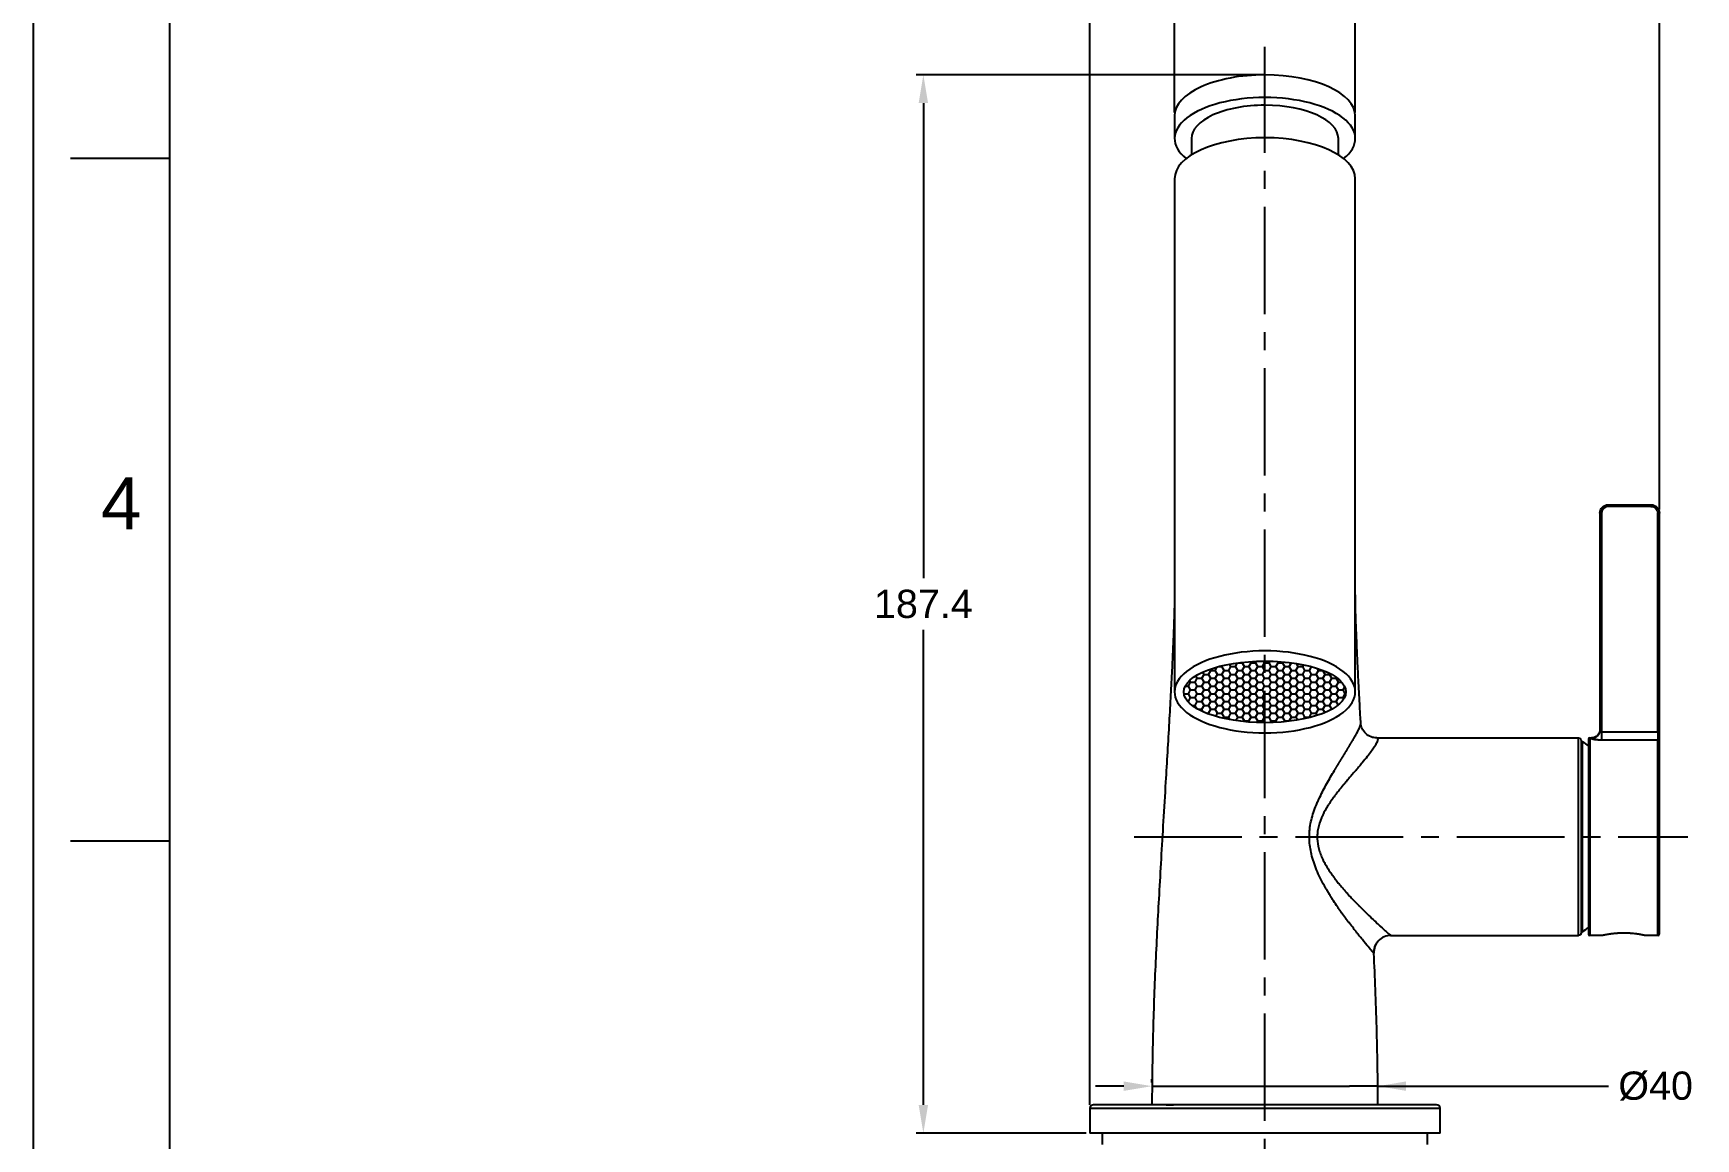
# Model space of a CAD drawing. Header units: millimetres. Extents: x 1657 to 5240, y -256 to 760.
# Drawn here: x 4521.6 to 4816, y 198.9 to 394.7 of the extents above; entities that cross this region are included whole.
import ezdxf

# ---------------------------------------------------------------- set-up
doc = ezdxf.new("R2010")
doc.units = ezdxf.units.MM
doc.linetypes.add('CENTER2', pattern=[28.575, 19.05, -3.175, 3.175, -3.175])
doc.layers.add('CENTER', color=1, linetype='CENTER2')
doc.layers.add('DIM_', color=3, linetype='Continuous', lineweight=9)
doc.styles.add('Arial Unicode MS', font='ARIALUNI.ttf')
doc.styles.get("Standard").update_dxf_attribs({"font": 'arial.ttf'})
doc.dimstyles.new('사본(2) STANDARD', dxfattribs={"dimscale": 0, "dimtxt": 5, "dimasz": 5, "dimexe": 1.25, "dimexo": 0.625, "dimgap": 1.5, "dimtad": 3, "dimtih": 1, "dimtoh": 1, "dimdec": 1, "dimzin": 9, "dimdsep": 46, "dimtxsty": 'Standard', "dimcen": 2.5, "dimclrd": 3, "dimclre": 3, "dimclrt": 4, "dimadec": 0, "dimazin": 0, "dimtfac": 1, "dimtdec": 1, "dimtmove": 0, "dimatfit": 3, "dimfxl": 1.25, "dimtfill": 1, "dimtolj": 1, "dimtzin": 0, "dimarcsym": 0})
pattern_1 = [(0, (3874.0361, 127.1602), (1.190625, 0.68740766), [0.79375, -1.5875]), (120, (3874.0361, 127.1602), (-1.190625, 0.68740767), [0.79375, -1.5875]), (60, (3874.0361, 127.1602), (3e-09, 1.37481533), [-1.5875, 0.79375])]

# ---------------------------------------------------------------- blocks, each defined once
blk = doc.blocks.new('*D52')
at = {"layer": 'Defpoints', "color": 0, "transparency": 16777216}
for p in [(4739.68, 387.32), (4679.21, 199.89), (4708.68, 199.89)]:
    blk.add_point(p, dxfattribs=at)
at = {"layer": 'DIM_', "color": 3, "lineweight": -2, "transparency": 16777216}
for p, q in [((4739.06, 387.32), (4677.96, 387.32)), ((4679.21, 382.32), (4679.21, 298.16)), ((4679.21, 204.89), (4679.21, 289.05)), ((4708.06, 199.89), (4677.96, 199.89))]:
    blk.add_line(p, q, dxfattribs=at)
at = {"layer": 'DIM_', "color": 3, "transparency": 16777216}
for points in [[(4678.37, 382.32), (4680.04, 382.32), (4679.21, 387.32)], [(4678.37, 204.89), (4680.04, 204.89), (4679.21, 199.89)]]:
    blk.add_solid(points, dxfattribs=at)
at = {"layer": 'DIM_', "color": 4, "transparency": 16777216, "insert": (4679.21, 293.6), "char_height": 5, "attachment_point": 5, "style": 'Arial Unicode MS', "bg_fill": 3, "box_fill_scale": 1.1, "bg_fill_color": 256, "bg_fill_true_color": 13158600, "bg_fill_transparency": 0}
blk.add_mtext('\\A1;187.4', dxfattribs=at)
blk = doc.blocks.new('*D53')
at = {"layer": 'Defpoints', "color": 0, "transparency": 16777216}
for p in [(4809.53, 437.32), (4809.53, 309.7), (4708.68, 204.29)]:
    blk.add_point(p, dxfattribs=at)
at = {"layer": 'DIM_', "color": 3, "lineweight": -2, "transparency": 16777216}
for p, q in [((4708.68, 204.91), (4708.68, 438.57)), ((4809.53, 310.32), (4809.53, 438.57)), ((4713.68, 437.32), (4748.91, 437.32)), ((4804.53, 437.32), (4769.31, 437.32))]:
    blk.add_line(p, q, dxfattribs=at)
at = {"layer": 'DIM_', "color": 3, "transparency": 16777216}
for points in [[(4713.68, 438.15), (4713.68, 436.49), (4708.68, 437.32)], [(4804.53, 438.15), (4804.53, 436.49), (4809.53, 437.32)]]:
    blk.add_solid(points, dxfattribs=at)
at = {"layer": 'DIM_', "color": 4, "transparency": 16777216, "insert": (4759.11, 437.32), "char_height": 5, "attachment_point": 5, "style": 'Arial Unicode MS', "bg_fill": 3, "box_fill_scale": 1.1, "bg_fill_color": 256, "bg_fill_true_color": 13158600, "bg_fill_transparency": 0}
blk.add_mtext('\\A1;100.9', dxfattribs=at)
blk = doc.blocks.new('*D49')
at = {"layer": 'Defpoints', "color": 0, "transparency": 16777216}
for p in [(4719.68, 208.2), (4759.68, 208.2), (4759.68, 208.2)]:
    blk.add_point(p, dxfattribs=at)
at = {"layer": 'DIM_', "color": 3, "lineweight": -2, "transparency": 16777216}
for p, q in [((4719.68, 208.83), (4719.68, 209.45)), ((4759.68, 208.83), (4759.68, 209.45)), ((4714.68, 208.2), (4709.68, 208.2)), ((4719.68, 208.2), (4724.68, 208.2)), ((4724.68, 208.2), (4754.68, 208.2)), ((4759.68, 208.2), (4754.68, 208.2)), ((4759.68, 208.2), (4800.5, 208.2)), ((4764.68, 208.2), (4769.68, 208.2))]:
    blk.add_line(p, q, dxfattribs=at)
at = {"layer": 'DIM_', "color": 3, "transparency": 16777216}
for points in [[(4714.68, 209.04), (4714.68, 207.37), (4719.68, 208.2)], [(4764.68, 209.04), (4764.68, 207.37), (4759.68, 208.2)]]:
    blk.add_solid(points, dxfattribs=at)
at = {"layer": 'DIM_', "color": 4, "transparency": 16777216, "insert": (4808.86, 208.2), "char_height": 5, "attachment_point": 5, "style": 'Arial Unicode MS', "bg_fill": 3, "box_fill_scale": 1.1, "bg_fill_color": 256, "bg_fill_true_color": 13158600, "bg_fill_transparency": 0}
blk.add_mtext('\\A1;%%C40', dxfattribs=at)
blk = doc.blocks.new('*D50')
at = {"layer": 'Defpoints', "color": 0, "transparency": 16777216}
for p in [(4755.68, 412.32), (4723.68, 380.06), (4755.68, 380.06)]:
    blk.add_point(p, dxfattribs=at)
at = {"layer": 'DIM_', "color": 3, "lineweight": -2, "transparency": 16777216}
for p, q in [((4723.68, 380.68), (4723.68, 413.57)), ((4728.68, 412.32), (4731.35, 412.32)), ((4750.68, 412.32), (4748.02, 412.32)), ((4755.68, 380.68), (4755.68, 413.57))]:
    blk.add_line(p, q, dxfattribs=at)
at = {"layer": 'DIM_', "color": 3, "transparency": 16777216}
for points in [[(4728.68, 413.15), (4728.68, 411.49), (4723.68, 412.32)], [(4750.68, 413.15), (4750.68, 411.49), (4755.68, 412.32)]]:
    blk.add_solid(points, dxfattribs=at)
at = {"layer": 'DIM_', "color": 4, "transparency": 16777216, "insert": (4739.68, 412.32), "char_height": 5, "attachment_point": 5, "style": 'Arial Unicode MS', "bg_fill": 3, "box_fill_scale": 1.1, "bg_fill_color": 256, "bg_fill_true_color": 13158600, "bg_fill_transparency": 0}
blk.add_mtext('\\A1;%%C32', dxfattribs=at)

msp = doc.modelspace()

# ---------------------------------------------------------------- linework, layer by layer
at = {"color": 7, "linetype": 'Continuous'}
for p, q in [((4521.62, 759.6), (4521.62, -256.45)), ((4545.81, 372.53), (4528.23, 372.53)), ((4545.81, 251.57), (4528.23, 251.57))]:
    msp.add_line(p, q, dxfattribs=at)
at = {"linetype": 'Continuous'}
msp.add_line((4545.81, -232.26), (4545.81, 735.41), dxfattribs=at)
at = {"extrusion": (0, 1, 0)}
for p, q in [((4723.68, 380.06), (4723.68, 376.05)), ((4755.68, 376.05), (4755.68, 380.06)), ((4726.68, 376.05), (4726.68, 373.15)), ((4752.68, 373.15), (4752.68, 376.05)), ((4723.68, 368.92), (4723.68, 278.04)), ((4755.68, 278.04), (4755.68, 368.92)), ((4799.28, 309.7), (4798.98, 309.7)), ((4800.48, 311.2), (4808.03, 311.2)), ((4800.48, 311.2), (4800.48, 310.9)), ((4808.03, 310.9), (4800.48, 310.9)), ((4808.03, 311.2), (4808.03, 310.9)), ((4809.23, 309.7), (4809.53, 309.7)), ((4809.23, 270.96), (4809.23, 309.7)), ((4809.53, 270.96), (4809.53, 309.7)), ((4809.53, 270.96), (4809.23, 270.96)), ((4809.23, 270.96), (4809.23, 269.49)), ((4809.53, 269.2), (4809.53, 270.96)), ((4795.18, 234.89), (4795.18, 269.89)), ((4795.68, 269.39), (4795.68, 235.39)), ((4795.78, 269.3), (4795.78, 235.48)), ((4795.84, 269.28), (4795.84, 235.49)), ((4796.98, 269.69), (4796.98, 235.09)), ((4797.18, 269.89), (4797.48, 269.89)), ((4797.18, 269.89), (4797.18, 234.89)), ((4809.23, 234.89), (4809.23, 269.49)), ((4809.53, 235.19), (4809.53, 269.2)), ((4809.23, 234.89), (4809.23, 234.89)), ((4758.98, 231.75), (4758.97, 231.75)), ((4708.68, 204.29), (4739.68, 204.29)), ((4708.68, 204.29), (4708.68, 199.89)), ((4739.68, 204.89), (4709.28, 204.89)), ((4770.08, 204.89), (4739.68, 204.89)), ((4739.68, 204.29), (4770.68, 204.29)), ((4770.68, 199.89), (4770.68, 204.29))]:
    msp.add_line(p, q, dxfattribs=at)
at = {"extrusion": (0, 0, -1)}
for centre, radius, start, end in [((-4800.48, 309.7), 1.5, 0, 90), ((-4808.03, 309.7), 1.5, 90, 180), ((-4808.03, 309.7), 1.2, 90, 180), ((-4797.48, 271.39), 1.5, 180, 270), ((-4795.18, 269.39), 0.5, 90, 180), ((-4784.18, 252.39), 20.52, 124.6073, 128.5831), ((-4784.18, 252.39), 20.52, 231.4169, 235.3927), ((-4795.18, 235.39), 0.5, 180, 270)]:
    msp.add_arc(centre, radius, start, end, dxfattribs=at)
for centre, radius, start, end in [((4800.48, 309.7), 1.2, 90, 180), ((4795.78, 269.2), 0.1, 90, 180), ((4795.78, 269.2), 0.1, 55.3927, 90), ((4797.18, 269.69), 0.2, 90, 180), ((4795.78, 235.58), 0.1, 180, 270), ((4795.78, 235.58), 0.1, 270, 304.6073), ((4797.18, 235.09), 0.2, 180, 270), ((4809.23, 235.19), 0.3, 270, 0), ((4709.28, 204.29), 0.6, 90, 180), ((4770.08, 204.29), 0.6, 0, 90)]:
    msp.add_arc(centre, radius, start, end)
for centre, major_axis, ratio, start_param, end_param in [((4739.68, 380.06), (16, 0), 0.45399, 1.570796, 3.141593), ((4739.68, 380.06), (16, 0), 0.45399, 0, 1.570796), ((4739.68, 376.05), (16, 0), 0.45399, 1.570796, 3.654409), ((4739.68, 376.05), (16, 0), 0.45399, 5.770369, 7.853982), ((4739.68, 376.05), (13, 0), 0.45399, 1.570796, 3.141593), ((4739.68, 376.05), (13, 0), 0.45399, 0, 1.570796), ((4739.68, 368.92), (-16, 0), 0.45399, 4.712389, 6.283185), ((4739.68, 368.92), (-16, 0), 0.45399, 3.141593, 4.712389), ((4739.68, 278.04), (-16, 0), 0.45399, 4.712389, 7.853982), ((4739.68, 278.04), (-16, 0), 0.45399, 1.570796, 4.712389), ((4809.23, 269.2), (-0.3, 0), 0.977588, 3.141593, 4.712389), ((4761.97, 231.89), (0, -3), 0.999925, 3.141593, 4.759454), ((4809.23, 235.19), (0.3, 0), 0.999938, 4.712389, 6.283185)]:
    msp.add_ellipse(centre, major_axis=major_axis, ratio=ratio, start_param=start_param, end_param=end_param)
for points, degree in [([(4798.98, 309.7), (4798.98, 271.26)], 1), ([(4799.28, 309.7), (4799.28, 270.96)], 1), ([(4799.01, 271.18), (4798.95, 270.94)], 1), ([(4799.28, 270.96), (4809.23, 270.96)], 1), ([(4759.47, 269.89), (4795.18, 269.89)], 1), ([(4809.23, 269.49), (4799.28, 269.49)], 1), ([(4761.97, 234.89), (4795.18, 234.89)], 1), ([(4799.41, 234.89), (4797.18, 234.89)], 1), ([(4809.23, 234.89), (4807.01, 234.89)], 1), ([(4722.18, 204.89), (4722.19, 204.89), (4722.64, 204.89), (4723.51, 204.89)], 3)]:
    msp.add_open_spline(points, degree=degree)
for points, knots in [([(4723.69, 295.89), (4723.68, 295.41), (4723.67, 294.15), (4723.62, 291.81), (4723.52, 288.95), (4723.39, 285.65), (4723.21, 281.83), (4722.99, 277.48), (4722.72, 272.61), (4722.42, 267.42), (4722.07, 261.57), (4721.69, 255.24), (4721.3, 248.58), (4720.93, 242.26), (4720.61, 236.19), (4720.31, 230.21), (4720.06, 224.19), (4719.86, 218.02), (4719.72, 211.58), (4719.69, 207.17), (4719.68, 204.89)], [0, 0, 0, 0, 0.027625, 0.071191, 0.113173, 0.157793, 0.205193, 0.255348, 0.308223, 0.363977, 0.419234, 0.490291, 0.558001, 0.622058, 0.682605, 0.742966, 0.804086, 0.865973, 0.930578, 1, 1, 1, 1]), ([(4756.66, 272.44), (4756.6, 273.43), (4756.46, 275.9), (4756.27, 279.65), (4756.07, 283.59), (4755.93, 286.96), (4755.82, 289.81), (4755.74, 292.18), (4755.7, 294.22), (4755.69, 295.31), (4755.68, 295.83)], [0, 0, 0, 0, 0.100701, 0.255386, 0.406258, 0.552229, 0.672742, 0.788963, 0.900856, 1, 1, 1, 1]), ([(4752.01, 264.13), (4752.02, 264.15), (4752.05, 264.2), (4752.09, 264.27), (4752.13, 264.34), (4752.17, 264.41), (4752.21, 264.47), (4752.25, 264.54), (4752.29, 264.61), (4752.34, 264.68), (4752.38, 264.74), (4752.42, 264.81), (4752.46, 264.88), (4752.5, 264.95), (4752.54, 265.01), (4752.58, 265.08), (4752.62, 265.14), (4752.66, 265.21), (4752.7, 265.27), (4752.73, 265.34), (4752.77, 265.4), (4752.81, 265.47), (4752.85, 265.53), (4752.89, 265.6), (4752.93, 265.66), (4752.97, 265.72), (4753.01, 265.79), (4753.04, 265.85), (4753.08, 265.91), (4753.12, 265.98), (4753.16, 266.04), (4753.2, 266.1), (4753.23, 266.16), (4753.27, 266.22), (4753.31, 266.29), (4753.35, 266.35), (4753.38, 266.41), (4753.42, 266.47), (4753.46, 266.53), (4753.49, 266.59), (4753.53, 266.65), (4753.57, 266.71), (4753.6, 266.77), (4753.64, 266.83), (4753.68, 266.89), (4753.71, 266.95), (4753.75, 267), (4753.78, 267.06), (4753.82, 267.12), (4753.85, 267.18), (4753.89, 267.24), (4753.92, 267.29), (4753.96, 267.35), (4753.99, 267.41), (4754.03, 267.46), (4754.06, 267.52), (4754.1, 267.58), (4754.13, 267.63), (4754.16, 267.69), (4754.2, 267.74), (4754.23, 267.8), (4754.26, 267.85), (4754.3, 267.91), (4754.33, 267.96), (4754.36, 268.02), (4754.39, 268.07), (4754.43, 268.12), (4754.46, 268.18), (4754.49, 268.23), (4754.52, 268.28), (4754.56, 268.33), (4754.59, 268.39), (4754.62, 268.44), (4754.65, 268.49), (4754.68, 268.54), (4754.71, 268.59), (4754.74, 268.64), (4754.77, 268.7), (4754.8, 268.75), (4754.83, 268.8), (4754.86, 268.85), (4754.89, 268.9), (4754.92, 268.94), (4754.95, 268.99), (4754.98, 269.04), (4755.01, 269.09), (4755.04, 269.14), (4755.07, 269.19), (4755.09, 269.24), (4755.12, 269.28), (4755.15, 269.33), (4755.18, 269.38), (4755.21, 269.42), (4755.23, 269.47), (4755.26, 269.52), (4755.29, 269.56), (4755.31, 269.61), (4755.34, 269.65), (4755.37, 269.7), (4755.39, 269.74), (4755.42, 269.79), (4755.44, 269.83), (4755.47, 269.88), (4755.49, 269.92), (4755.52, 269.96), (4755.54, 270.01), (4755.57, 270.05), (4755.59, 270.09), (4755.62, 270.13), (4755.64, 270.17), (4755.66, 270.22), (4755.69, 270.26), (4755.71, 270.3), (4755.73, 270.34), (4755.76, 270.38), (4755.78, 270.42), (4755.8, 270.46), (4755.82, 270.5), (4755.84, 270.54), (4755.87, 270.58), (4755.89, 270.62), (4755.91, 270.65), (4755.93, 270.69), (4755.95, 270.73), (4755.97, 270.77), (4755.99, 270.8), (4756.01, 270.84), (4756.03, 270.88), (4756.05, 270.91), (4756.07, 270.95), (4756.08, 270.99), (4756.1, 271.02), (4756.12, 271.06), (4756.14, 271.09), (4756.16, 271.13), (4756.17, 271.16), (4756.19, 271.19), (4756.21, 271.23), (4756.22, 271.26), (4756.24, 271.29), (4756.26, 271.32), (4756.27, 271.36), (4756.29, 271.39), (4756.3, 271.42), (4756.32, 271.45), (4756.33, 271.48), (4756.35, 271.51), (4756.36, 271.54), (4756.37, 271.57), (4756.39, 271.6), (4756.4, 271.63), (4756.41, 271.66), (4756.42, 271.69), (4756.44, 271.71), (4756.45, 271.74), (4756.46, 271.77), (4756.47, 271.8), (4756.48, 271.82), (4756.49, 271.85), (4756.5, 271.88), (4756.51, 271.9), (4756.52, 271.93), (4756.53, 271.95), (4756.54, 271.98), (4756.55, 272), (4756.56, 272.02), (4756.57, 272.05), (4756.57, 272.07), (4756.58, 272.09), (4756.59, 272.11), (4756.59, 272.14), (4756.6, 272.16), (4756.61, 272.18), (4756.61, 272.2), (4756.62, 272.22), (4756.62, 272.24), (4756.63, 272.26), (4756.63, 272.28), (4756.64, 272.3), (4756.64, 272.31), (4756.64, 272.33), (4756.65, 272.35), (4756.65, 272.37), (4756.65, 272.38), (4756.65, 272.4), (4756.65, 272.41), (4756.66, 272.43), (4756.66, 272.44), (4756.66, 272.46), (4756.66, 272.46), (4756.66, 272.47)], [0, 0, 0, 0, 0.005637, 0.011263, 0.016878, 0.022482, 0.028076, 0.03366, 0.039232, 0.044795, 0.050347, 0.055889, 0.06142, 0.066942, 0.072453, 0.077955, 0.083447, 0.088929, 0.094402, 0.099864, 0.105318, 0.110762, 0.116197, 0.121622, 0.127039, 0.132446, 0.137845, 0.143235, 0.148616, 0.153988, 0.159352, 0.164707, 0.170055, 0.175393, 0.180724, 0.186047, 0.191362, 0.196669, 0.201968, 0.20726, 0.212544, 0.217821, 0.223091, 0.228353, 0.233609, 0.238857, 0.244099, 0.249334, 0.254563, 0.259785, 0.265, 0.27021, 0.275413, 0.280611, 0.285802, 0.290988, 0.296169, 0.301344, 0.306513, 0.311678, 0.316837, 0.321991, 0.327141, 0.332286, 0.337426, 0.342562, 0.347694, 0.352822, 0.357946, 0.363066, 0.368182, 0.373295, 0.378405, 0.383511, 0.388614, 0.393714, 0.398812, 0.403906, 0.408999, 0.414089, 0.419177, 0.424263, 0.429347, 0.434429, 0.43951, 0.44459, 0.449668, 0.454746, 0.459822, 0.464898, 0.469973, 0.475048, 0.480123, 0.485198, 0.490273, 0.495348, 0.500424, 0.505501, 0.510578, 0.515657, 0.520737, 0.525818, 0.530901, 0.535985, 0.541072, 0.54616, 0.551251, 0.556345, 0.561441, 0.56654, 0.571643, 0.576748, 0.581857, 0.58697, 0.592087, 0.597207, 0.602332, 0.607462, 0.612596, 0.617735, 0.622879, 0.628028, 0.633183, 0.638343, 0.643509, 0.648681, 0.65386, 0.659045, 0.664237, 0.669435, 0.674641, 0.679854, 0.685075, 0.690303, 0.695539, 0.700783, 0.706036, 0.711297, 0.716567, 0.721846, 0.727134, 0.732432, 0.737739, 0.743056, 0.748383, 0.753721, 0.759068, 0.764427, 0.769796, 0.775177, 0.780569, 0.785973, 0.791388, 0.796815, 0.802255, 0.807707, 0.813171, 0.818649, 0.82414, 0.829644, 0.835161, 0.840692, 0.846237, 0.851797, 0.857371, 0.862959, 0.868562, 0.874181, 0.879816, 0.885468, 0.891136, 0.896822, 0.902525, 0.908246, 0.913985, 0.919742, 0.925517, 0.931311, 0.937124, 0.942956, 0.948807, 0.954678, 0.960568, 0.966469, 0.972379, 0.9783, 0.984231, 0.990172, 0.996124, 1, 1, 1, 1]), ([(4759.47, 269.89), (4759.11, 269.89), (4758.43, 270.01), (4757.46, 270.62), (4756.83, 271.54), (4756.66, 272.17), (4756.65, 272.5)], [0, 0, 0, 0, 0.225618, 0.472415, 0.734517, 1, 1, 1, 1]), ([(4756.66, 272.47), (4756.66, 272.47), (4756.66, 272.47), (4756.66, 272.48), (4756.66, 272.49), (4756.66, 272.5), (4756.66, 272.5)], [0, 0, 0, 0, 0.143328, 0.553667, 0.964802, 1, 1, 1, 1]), ([(4798.98, 271.26), (4798.98, 271.26), (4798.98, 271.25), (4798.98, 271.25), (4798.99, 271.24), (4798.99, 271.23), (4798.99, 271.23), (4798.99, 271.22), (4798.99, 271.21), (4798.99, 271.2), (4799, 271.19), (4799, 271.18), (4799, 271.18), (4799, 271.17), (4799.01, 271.17)], [0, 0, 0, 0, 0.069198, 0.141647, 0.217356, 0.296333, 0.378585, 0.464117, 0.552934, 0.645043, 0.740446, 0.839148, 0.941152, 1, 1, 1, 1]), ([(4799.01, 271.17), (4799.01, 271.17), (4799.01, 271.16), (4799.02, 271.14), (4799.03, 271.12), (4799.05, 271.1), (4799.06, 271.08), (4799.07, 271.07), (4799.07, 271.06), (4799.08, 271.05), (4799.1, 271.04), (4799.11, 271.03), (4799.12, 271.02), (4799.14, 271.01), (4799.15, 271), (4799.16, 270.99), (4799.18, 270.99), (4799.19, 270.98), (4799.2, 270.98), (4799.22, 270.97), (4799.23, 270.97), (4799.24, 270.96), (4799.26, 270.96), (4799.27, 270.96), (4799.28, 270.96), (4799.28, 270.96)], [0, 0, 0, 0, 0.016055, 0.109338, 0.189702, 0.257146, 0.31167, 0.353273, 0.381957, 0.431195, 0.478805, 0.524819, 0.569269, 0.612196, 0.65364, 0.69365, 0.732278, 0.769581, 0.805625, 0.84048, 0.874227, 0.906953, 0.938753, 0.969731, 1, 1, 1, 1]), ([(4759.47, 269.89), (4759.55, 269.89), (4759.61, 269.85), (4759.66, 269.7), (4759.65, 269.6), (4759.58, 269.32), (4759.52, 269.15), (4759.37, 268.85), (4759.31, 268.74), (4759.22, 268.57), (4759.17, 268.49), (4759.1, 268.38), (4759.07, 268.32), (4759.05, 268.3), (4759.04, 268.28), (4759.04, 268.28), (4759.04, 268.27), (4759.04, 268.27), (4759.04, 268.27), (4759.04, 268.27), (4759.04, 268.27), (4758.89, 268.04), (4758.72, 267.78), (4758.31, 267.22), (4758.07, 266.91), (4757.54, 266.23), (4757.25, 265.87), (4756.76, 265.28), (4756.59, 265.08), (4756.32, 264.76), (4756.18, 264.6), (4756.02, 264.41), (4755.94, 264.31), (4755.89, 264.27), (4755.87, 264.24), (4755.86, 264.23), (4755.86, 264.22), (4755.85, 264.22), (4755.85, 264.22), (4755.85, 264.22), (4755.85, 264.22), (4755.85, 264.22), (4755.85, 264.22), (4755.85, 264.22), (4755.73, 264.08), (4755.59, 263.92), (4755.29, 263.58), (4755.13, 263.39), (4754.77, 262.98), (4754.58, 262.75), (4754.26, 262.39), (4754.16, 262.26), (4753.99, 262.06), (4753.9, 261.96), (4753.8, 261.84), (4753.75, 261.78), (4753.73, 261.75), (4753.71, 261.74), (4753.71, 261.73), (4753.7, 261.72), (4753.7, 261.72), (4753.7, 261.72), (4753.7, 261.72), (4753.45, 261.42), (4753.21, 261.13), (4752.78, 260.6), (4752.58, 260.34), (4752.22, 259.87), (4752.06, 259.66), (4751.84, 259.37), (4751.77, 259.27), (4751.68, 259.14), (4751.63, 259.08), (4751.58, 259.01), (4751.56, 258.97), (4751.54, 258.95), (4751.54, 258.95), (4751.54, 258.94), (4751.53, 258.94), (4751.53, 258.94), (4751.53, 258.94), (4751.53, 258.94), (4751.53, 258.94), (4751.53, 258.94), (4751.53, 258.94), (4751.33, 258.65), (4751.14, 258.36), (4750.78, 257.8), (4750.61, 257.52), (4750.3, 256.99), (4750.16, 256.73), (4749.97, 256.35), (4749.88, 256.16), (4749.78, 255.95), (4749.74, 255.84), (4749.71, 255.79), (4749.7, 255.76), (4749.7, 255.75), (4749.69, 255.74), (4749.69, 255.74), (4749.69, 255.74), (4749.69, 255.74), (4749.69, 255.74), (4749.69, 255.74), (4749.69, 255.74), (4749.42, 255.1), (4749.22, 254.47), (4749.04, 253.53), (4748.99, 253.22), (4748.96, 252.77), (4748.94, 252.54), (4748.94, 252.28), (4748.95, 252.15), (4748.95, 252.08), (4748.95, 252.05), (4748.95, 252.03), (4748.95, 252.02), (4748.95, 252.02), (4748.95, 252.02), (4748.95, 252.02), (4748.97, 251.44), (4749.07, 250.85), (4749.31, 249.94), (4749.41, 249.63), (4749.59, 249.16), (4749.68, 248.93), (4749.8, 248.65), (4749.87, 248.51), (4749.9, 248.44), (4749.91, 248.41), (4749.92, 248.39), (4749.93, 248.38), (4749.93, 248.38), (4749.93, 248.37), (4749.93, 248.37), (4749.93, 248.37), (4749.93, 248.37), (4749.93, 248.37), (4750.04, 248.14), (4750.17, 247.9), (4750.44, 247.4), (4750.59, 247.14), (4750.91, 246.62), (4751.08, 246.35), (4751.36, 245.94), (4751.5, 245.73), (4751.68, 245.49), (4751.77, 245.37), (4751.81, 245.3), (4751.84, 245.27), (4751.85, 245.26), (4751.85, 245.25), (4751.86, 245.25), (4751.86, 245.24), (4751.86, 245.24), (4751.86, 245.24), (4751.86, 245.24), (4751.86, 245.24), (4751.86, 245.24), (4751.99, 245.06), (4752.14, 244.87), (4752.46, 244.46), (4752.63, 244.24), (4753, 243.79), (4753.2, 243.55), (4753.52, 243.18), (4753.63, 243.05), (4753.8, 242.86), (4753.88, 242.76), (4753.98, 242.65), (4754.03, 242.59), (4754.06, 242.56), (4754.07, 242.55), (4754.08, 242.54), (4754.08, 242.54), (4754.08, 242.54), (4754.08, 242.53), (4754.09, 242.53), (4754.09, 242.53), (4754.09, 242.53), (4754.37, 242.22), (4754.63, 241.94), (4755.1, 241.44), (4755.31, 241.21), (4755.68, 240.82), (4755.85, 240.66), (4756.06, 240.44), (4756.13, 240.38), (4756.21, 240.29), (4756.26, 240.24), (4756.3, 240.2), (4756.32, 240.18), (4756.33, 240.17), (4756.34, 240.16), (4756.34, 240.16), (4756.34, 240.16), (4756.34, 240.16), (4756.34, 240.16), (4756.34, 240.16), (4756.34, 240.16), (4756.34, 240.16), (4756.34, 240.16), (4756.78, 239.72), (4757.18, 239.32), (4757.94, 238.57), (4758.29, 238.24), (4758.94, 237.62), (4759.23, 237.34), (4759.64, 236.97), (4759.77, 236.85), (4759.95, 236.68), (4760.04, 236.6), (4760.13, 236.51), (4760.18, 236.47), (4760.21, 236.44), (4760.22, 236.43), (4760.22, 236.43), (4760.23, 236.43), (4760.23, 236.42), (4760.23, 236.42), (4760.23, 236.42), (4760.23, 236.42), (4760.23, 236.42), (4760.23, 236.42), (4760.51, 236.16), (4760.76, 235.94), (4761.19, 235.55), (4761.36, 235.39), (4761.65, 235.14), (4761.77, 235.04), (4761.92, 234.92), (4761.96, 234.89), (4761.97, 234.89)], [0, 0, 0, 0, 0.03125, 0.03125, 0.0625, 0.0625, 0.09375, 0.09375, 0.109375, 0.109375, 0.117188, 0.121094, 0.123047, 0.124023, 0.124512, 0.124756, 0.124878, 0.124939, 0.124969, 0.124969, 0.125, 0.125, 0.15625, 0.15625, 0.1875, 0.1875, 0.21875, 0.21875, 0.234375, 0.234375, 0.242188, 0.246094, 0.248047, 0.249023, 0.249512, 0.249756, 0.249878, 0.249939, 0.249969, 0.249985, 0.249992, 0.249996, 0.249996, 0.25, 0.25, 0.265625, 0.265625, 0.28125, 0.28125, 0.296875, 0.296875, 0.304688, 0.304688, 0.308594, 0.310547, 0.311523, 0.312012, 0.312256, 0.312378, 0.312439, 0.312469, 0.312469, 0.3125, 0.3125, 0.328125, 0.328125, 0.34375, 0.34375, 0.359375, 0.359375, 0.367188, 0.367188, 0.371094, 0.373047, 0.374023, 0.374512, 0.374756, 0.374878, 0.374939, 0.374969, 0.374985, 0.374992, 0.374996, 0.374996, 0.375, 0.375, 0.390625, 0.390625, 0.40625, 0.40625, 0.421875, 0.421875, 0.429688, 0.433594, 0.435547, 0.436523, 0.437012, 0.437256, 0.437378, 0.437439, 0.437469, 0.437485, 0.437492, 0.437492, 0.4375, 0.4375, 0.46875, 0.46875, 0.484375, 0.484375, 0.492188, 0.496094, 0.498047, 0.499023, 0.499512, 0.499756, 0.499878, 0.499939, 0.499939, 0.5, 0.5, 0.53125, 0.53125, 0.546875, 0.546875, 0.554688, 0.558594, 0.560547, 0.561523, 0.562012, 0.562256, 0.562378, 0.562439, 0.562469, 0.562485, 0.562492, 0.562492, 0.5625, 0.5625, 0.578125, 0.578125, 0.59375, 0.59375, 0.609375, 0.609375, 0.617188, 0.621094, 0.623047, 0.624023, 0.624512, 0.624756, 0.624878, 0.624939, 0.624969, 0.624985, 0.624992, 0.624996, 0.624996, 0.625, 0.625, 0.640625, 0.640625, 0.65625, 0.65625, 0.671875, 0.671875, 0.679688, 0.679688, 0.683594, 0.685547, 0.686523, 0.687012, 0.687256, 0.687378, 0.687439, 0.687469, 0.687485, 0.687492, 0.687492, 0.6875, 0.6875, 0.703125, 0.703125, 0.71875, 0.71875, 0.734375, 0.734375, 0.742188, 0.742188, 0.746094, 0.748047, 0.749023, 0.749512, 0.749756, 0.749878, 0.749939, 0.749969, 0.749985, 0.749992, 0.749996, 0.749996, 0.75, 0.75, 0.78125, 0.78125, 0.8125, 0.8125, 0.84375, 0.84375, 0.859375, 0.859375, 0.867188, 0.871094, 0.873047, 0.874023, 0.874512, 0.874756, 0.874878, 0.874939, 0.874969, 0.874985, 0.874992, 0.874992, 0.875, 0.875, 0.90625, 0.90625, 0.9375, 0.9375, 0.96875, 0.96875, 1, 1, 1, 1]), ([(4799.28, 269.49), (4799.28, 269.49), (4799.26, 269.49), (4799.24, 269.49), (4799.22, 269.49), (4799.2, 269.49), (4799.18, 269.49), (4799.16, 269.5), (4799.14, 269.5), (4799.12, 269.5), (4799.1, 269.5), (4799.08, 269.5), (4799.06, 269.5), (4799.04, 269.5), (4799.02, 269.5), (4799, 269.5), (4798.98, 269.5), (4798.95, 269.5), (4798.93, 269.5), (4798.91, 269.5), (4798.89, 269.5), (4798.87, 269.5), (4798.85, 269.5), (4798.83, 269.51), (4798.81, 269.51), (4798.79, 269.51), (4798.77, 269.51), (4798.75, 269.51), (4798.73, 269.51), (4798.71, 269.51), (4798.69, 269.51), (4798.67, 269.52), (4798.65, 269.52), (4798.63, 269.52), (4798.61, 269.52), (4798.59, 269.52), (4798.52, 269.53), (4798.41, 269.54), (4798.26, 269.56), (4798.11, 269.57), (4798, 269.59), (4797.91, 269.61), (4797.84, 269.63), (4797.77, 269.64), (4797.71, 269.66), (4797.66, 269.67), (4797.62, 269.68), (4797.6, 269.69), (4797.58, 269.7), (4797.57, 269.7), (4797.56, 269.71), (4797.54, 269.71), (4797.53, 269.72), (4797.52, 269.72), (4797.52, 269.73), (4797.51, 269.73), (4797.5, 269.74), (4797.5, 269.74), (4797.49, 269.75), (4797.49, 269.75), (4797.49, 269.76), (4797.48, 269.76), (4797.48, 269.77), (4797.48, 269.77)], [0, 0, 0, 0, 0.007618, 0.015225, 0.022823, 0.030413, 0.037995, 0.04557, 0.05314, 0.060704, 0.068265, 0.075823, 0.083379, 0.090934, 0.098489, 0.106045, 0.113602, 0.121162, 0.128726, 0.136295, 0.143868, 0.151449, 0.159036, 0.166632, 0.174237, 0.181853, 0.189479, 0.197117, 0.204768, 0.212433, 0.220113, 0.227808, 0.235519, 0.243248, 0.250995, 0.258761, 0.266547, 0.332617, 0.397152, 0.460754, 0.524049, 0.565197, 0.605822, 0.646095, 0.686192, 0.726291, 0.766569, 0.781449, 0.796248, 0.810974, 0.825635, 0.840242, 0.854804, 0.869329, 0.883828, 0.89831, 0.912783, 0.927259, 0.941747, 0.956255, 0.970794, 0.985372, 1, 1, 1, 1]), ([(4758.97, 231.75), (4758.97, 231.74), (4758.95, 231.76), (4758.87, 231.84), (4758.82, 231.9), (4758.61, 232.14), (4758.41, 232.37), (4757.89, 232.99), (4757.58, 233.37), (4757.03, 234.04), (4756.84, 234.28), (4756.53, 234.67), (4756.37, 234.87), (4756.18, 235.12), (4756.08, 235.24), (4756.03, 235.3), (4756, 235.34), (4755.99, 235.35), (4755.98, 235.36), (4755.98, 235.36), (4755.98, 235.37), (4755.98, 235.37), (4755.98, 235.37), (4755.98, 235.37), (4755.56, 235.9), (4755.12, 236.46), (4754.55, 237.2), (4754.43, 237.35), (4754.2, 237.66), (4754.09, 237.81), (4753.73, 238.28), (4753.5, 238.6), (4753.14, 239.1), (4753.02, 239.27), (4752.84, 239.52), (4752.78, 239.61), (4752.66, 239.78), (4752.36, 240.21), (4752.06, 240.65), (4751.71, 241.2), (4751.59, 241.39), (4751.35, 241.76), (4751.24, 241.95), (4751, 242.33), (4750.83, 242.62), (4750.62, 242.97), (4750.52, 243.14), (4750.47, 243.23), (4750.45, 243.27), (4750.44, 243.29), (4750.43, 243.3), (4750.43, 243.31), (4750.43, 243.31), (4750.42, 243.31), (4750.42, 243.31), (4750.42, 243.31), (4750.42, 243.31), (4750.14, 243.8), (4749.88, 244.29), (4749.4, 245.25), (4749.17, 245.72), (4748.77, 246.66), (4748.59, 247.12), (4748.27, 248.03), (4748.13, 248.49), (4747.89, 249.38), (4747.8, 249.82), (4747.65, 250.69), (4747.6, 251.12), (4747.55, 251.97), (4747.54, 252.4), (4747.56, 253.02), (4747.57, 253.23), (4747.6, 253.54), (4747.62, 253.69), (4747.64, 253.87), (4747.65, 253.96), (4747.66, 254), (4747.66, 254.03), (4747.66, 254.04), (4747.66, 254.04), (4747.66, 254.05), (4747.66, 254.05), (4747.66, 254.05), (4747.66, 254.05), (4747.72, 254.49), (4747.81, 254.92), (4748.02, 255.8), (4748.15, 256.24), (4748.44, 257.13), (4748.61, 257.58), (4748.89, 258.26), (4748.99, 258.49), (4749.14, 258.83), (4749.22, 259), (4749.31, 259.2), (4749.36, 259.31), (4749.38, 259.36), (4749.39, 259.38), (4749.4, 259.39), (4749.4, 259.4), (4749.4, 259.4), (4749.4, 259.41), (4749.4, 259.41), (4749.41, 259.41), (4749.41, 259.41), (4749.6, 259.82), (4749.8, 260.22), (4750.22, 261.02), (4750.43, 261.42), (4750.87, 262.2), (4751.09, 262.59), (4751.55, 263.36), (4751.78, 263.75), (4752.01, 264.13)], [0, 0, 0, 0, 0.03125, 0.03125, 0.0625, 0.0625, 0.125, 0.125, 0.1875, 0.1875, 0.21875, 0.21875, 0.234375, 0.242187, 0.246094, 0.248047, 0.249023, 0.249512, 0.249756, 0.249878, 0.249939, 0.249969, 0.249969, 0.25, 0.25, 0.3125, 0.3125, 0.328125, 0.328125, 0.34375, 0.34375, 0.375, 0.375, 0.390625, 0.390625, 0.398437, 0.398437, 0.40625, 0.4375, 0.4375, 0.453125, 0.453125, 0.46875, 0.46875, 0.484375, 0.492187, 0.496094, 0.498047, 0.499023, 0.499512, 0.499756, 0.499878, 0.499939, 0.499969, 0.499985, 0.499985, 0.5, 0.5, 0.53125, 0.53125, 0.5625, 0.5625, 0.59375, 0.59375, 0.625, 0.625, 0.65625, 0.65625, 0.6875, 0.6875, 0.71875, 0.71875, 0.734375, 0.734375, 0.742187, 0.746094, 0.748047, 0.749023, 0.749512, 0.749756, 0.749878, 0.749939, 0.749969, 0.749969, 0.75, 0.75, 0.78125, 0.78125, 0.8125, 0.8125, 0.84375, 0.84375, 0.859375, 0.859375, 0.867187, 0.871094, 0.873047, 0.874023, 0.874512, 0.874756, 0.874878, 0.874939, 0.874969, 0.874985, 0.874985, 0.875, 0.875, 0.90625, 0.90625, 0.9375, 0.9375, 0.96875, 0.96875, 1, 1, 1, 1]), ([(4758.98, 231.75), (4758.96, 232.15), (4759.05, 232.73), (4759.4, 233.47), (4759.74, 233.92), (4760.01, 234.15), (4760.13, 234.24)], [0, 0, 0, 0, 0.404581, 0.623335, 0.847033, 1, 1, 1, 1]), ([(4807.01, 234.89), (4807.01, 234.89), (4807.01, 234.89), (4807.01, 234.89), (4807.01, 234.89), (4807.01, 234.89), (4807.01, 234.89), (4807.01, 234.89), (4807, 234.89), (4807, 234.89), (4807, 234.89), (4807, 234.89), (4807, 234.89), (4806.99, 234.89), (4806.99, 234.89), (4806.99, 234.89), (4806.98, 234.89), (4806.98, 234.89), (4806.98, 234.89), (4806.97, 234.89), (4806.97, 234.9), (4806.96, 234.9), (4806.96, 234.9), (4806.95, 234.9), (4806.95, 234.9), (4806.94, 234.9), (4806.94, 234.9), (4806.93, 234.9), (4806.93, 234.9), (4806.92, 234.91), (4806.91, 234.91), (4806.88, 234.91), (4806.85, 234.92), (4806.8, 234.93), (4806.76, 234.94), (4806.71, 234.95), (4806.68, 234.96), (4806.65, 234.96), (4806.62, 234.97), (4806.59, 234.97), (4806.54, 234.99), (4806.46, 235), (4806.38, 235.02), (4806.29, 235.03), (4806.2, 235.05), (4806.11, 235.06), (4806.04, 235.08), (4805.98, 235.09), (4805.91, 235.1), (4805.82, 235.11), (4805.71, 235.13), (4805.55, 235.15), (4805.31, 235.18), (4804.99, 235.22), (4804.66, 235.25), (4804.41, 235.27), (4804.23, 235.28), (4804.1, 235.29), (4803.98, 235.3), (4803.84, 235.3), (4803.69, 235.31), (4803.54, 235.31), (4803.39, 235.31), (4803.24, 235.31), (4803.08, 235.31), (4802.91, 235.31), (4802.75, 235.31), (4802.58, 235.3), (4802.41, 235.29), (4802.24, 235.29), (4802.07, 235.27), (4801.9, 235.26), (4801.72, 235.25), (4801.55, 235.23), (4801.38, 235.21), (4801.21, 235.19), (4801.05, 235.17), (4800.91, 235.16), (4800.79, 235.14), (4800.71, 235.13), (4800.62, 235.11), (4800.54, 235.1), (4800.47, 235.09), (4800.39, 235.08), (4800.32, 235.07), (4800.25, 235.05), (4800.19, 235.04), (4800.13, 235.03), (4800.07, 235.02), (4800.02, 235.01), (4799.96, 235), (4799.91, 234.99), (4799.87, 234.98), (4799.82, 234.97), (4799.78, 234.97), (4799.75, 234.96), (4799.71, 234.95), (4799.68, 234.94), (4799.65, 234.94), (4799.62, 234.93), (4799.59, 234.93), (4799.57, 234.92), (4799.54, 234.92), (4799.52, 234.91), (4799.51, 234.91), (4799.49, 234.9), (4799.48, 234.9), (4799.46, 234.9), (4799.45, 234.9), (4799.44, 234.89), (4799.43, 234.89), (4799.43, 234.89), (4799.42, 234.89), (4799.42, 234.89), (4799.41, 234.89), (4799.41, 234.89), (4799.41, 234.89), (4799.41, 234.89), (4799.41, 234.89)], [0, 0, 0, 0, 0.002499, 0.004995, 0.007487, 0.009975, 0.012461, 0.014942, 0.01742, 0.019895, 0.022366, 0.024833, 0.027297, 0.029757, 0.032213, 0.034665, 0.037114, 0.039559, 0.042, 0.044437, 0.04687, 0.0493, 0.051725, 0.054146, 0.056564, 0.058977, 0.061386, 0.063792, 0.066193, 0.068591, 0.070984, 0.082518, 0.094059, 0.105606, 0.117159, 0.128719, 0.133359, 0.138684, 0.144693, 0.151386, 0.158764, 0.173213, 0.187652, 0.199108, 0.214328, 0.224304, 0.233716, 0.242562, 0.248094, 0.25865, 0.274222, 0.284679, 0.310562, 0.348252, 0.378452, 0.401171, 0.416411, 0.424172, 0.435725, 0.447558, 0.45967, 0.472061, 0.484731, 0.49768, 0.510908, 0.524415, 0.538203, 0.552272, 0.566621, 0.581252, 0.596165, 0.611362, 0.626842, 0.642606, 0.658654, 0.674989, 0.69161, 0.708517, 0.718228, 0.727816, 0.737281, 0.746622, 0.75584, 0.764934, 0.773905, 0.782753, 0.791477, 0.800077, 0.808554, 0.816907, 0.825135, 0.833239, 0.841218, 0.849072, 0.856802, 0.864407, 0.871887, 0.879243, 0.886474, 0.893579, 0.90056, 0.907415, 0.914146, 0.920751, 0.927232, 0.933588, 0.939818, 0.945923, 0.951902, 0.957755, 0.963481, 0.96908, 0.974552, 0.979896, 0.985114, 0.990203, 0.995165, 1, 1, 1, 1]), ([(4759.68, 204.89), (4759.68, 207.21), (4759.65, 211.8), (4759.49, 218.62), (4759.26, 225.26), (4759.08, 229.62), (4758.97, 231.76)], [0, 0, 0, 0, 0.25896, 0.512168, 0.760917, 1, 1, 1, 1])]:
    msp.add_open_spline(points, degree=3, knots=knots)
msp.add_rational_spline([(4798.98, 271.26), (4798.98, 270.64), (4798.54, 270.21), (4798.11, 269.77), (4797.48, 269.77)], [1, 0.923871527471, 1, 0.923871527471, 1], degree=2, knots=[0, 0, 0, 0.5, 0.5, 1, 1, 1])
for points, weights in [([(4799.28, 270.96), (4799.28, 269.75), (4799.28, 269.49)], [1, 0.777986605216, 1]), ([(4797.48, 269.77), (4797.48, 269.89), (4797.48, 269.89)], [1, 0.99831908216, 0.999995897229])]:
    msp.add_rational_spline(points, weights, degree=2)
at = {"lineweight": -3}
for points in [[(4739.68, 199.89), (4710.93, 199.89), (4710.93, 199.89)], [(4768.43, 199.89), (4768.43, 199.89), (4739.68, 199.89)]]:
    msp.add_rational_spline(points, [1, 0.707106781187, 1], degree=2, dxfattribs=at)
for points in [[(4710.93, 197.89), (4710.93, 198.89), (4710.93, 199.89)], [(4768.43, 199.89), (4768.43, 198.89), (4768.43, 197.89)]]:
    msp.add_open_spline(points, degree=2, dxfattribs=at)
at = {"layer": 'CENTER'}
for p, q in [((4739.68, 144.89), (4739.68, 392.32)), ((4716.52, 252.39), (4814.53, 252.39))]:
    msp.add_line(p, q, dxfattribs=at)

# ---------------------------------------------------------------- texts
at = {"insert": (4537.2, 311.46), "char_height": 9.22, "attachment_point": 5}
msp.add_mtext_dynamic_manual_height_columns('4', width=60.4793, gutter_width=15.12, heights=[0], dxfattribs=at)

# ---------------------------------------------------------------- next in the draw order: dimensions: what is measured, and where the dimension line sits
at = {"layer": 'DIM_'}
dim = msp.add_linear_dim(base=(4679.21, 199.89), p1=(4739.68, 387.32), p2=(4708.68, 199.89), angle=90, dimstyle='사본(2) STANDARD', override={"dimscale": 1, "dimgap": 2, "dimtad": 0, "dimtxsty": 'Arial Unicode MS'}, dxfattribs=at)
dim.commit()
dim.dimension.update_dxf_attribs({"geometry": '*D52', "text_midpoint": (4679.21, 293.6)})

# ---------------------------------------------------------------- next in the draw order: linework, layer by layer
msp.add_line((4770.68, 199.89), (4708.68, 199.89))

# ---------------------------------------------------------------- next in the draw order: dimensions: what is measured, and where the dimension line sits
dim = msp.add_linear_dim(base=(4809.5344, 437.3194), p1=(4708.684, 204.2864), p2=(4809.5344, 309.6957), dimstyle='사본(2) STANDARD', override={"dimscale": 1, "dimgap": 2, "dimtad": 0, "dimtxsty": 'Arial Unicode MS'}, dxfattribs=at)
dim.commit()
dim.dimension.update_dxf_attribs({"geometry": '*D53', "text_midpoint": (4759.1092, 437.3194)})

# ---------------------------------------------------------------- next in the draw order: hatches: boundary and pattern name
h = msp.add_hatch()
h.set_pattern_fill('HONEY', color=256, scale=0.25)
h.set_pattern_definition(pattern_1)
edge = h.paths.add_edge_path()
edge.add_ellipse((4739.68, 278.04), major_axis=(14.35, 0), ratio=0.380351, start_angle=90, end_angle=270)
edge.add_line((4739.68, 272.58), (4739.68, 283.49))
h = msp.add_hatch()
h.set_pattern_fill('HONEY', color=256, scale=0.25)
h.set_pattern_definition(pattern_1)
edge = h.paths.add_edge_path()
edge.add_ellipse((4739.68, 278.04), major_axis=(14.35, 0), ratio=0.380351, start_angle=270, end_angle=450)
edge.add_line((4739.68, 283.49), (4739.68, 272.58))

# ---------------------------------------------------------------- next in the draw order: linework, layer by layer
msp.add_ellipse((4739.68, 278.04), major_axis=(14.35, 0), ratio=0.380351)

# ---------------------------------------------------------------- next in the draw order: dimensions: what is measured, and where the dimension line sits
dim = msp.add_linear_dim(base=(4755.68, 412.32), p1=(4723.68, 380.06), p2=(4755.68, 380.06), text='%%C<>', dimstyle='사본(2) STANDARD', override={"dimscale": 1, "dimgap": 2, "dimtad": 0, "dimtxsty": 'Arial Unicode MS'}, dxfattribs=at)
dim.commit()
dim.dimension.update_dxf_attribs({"geometry": '*D50', "text_midpoint": (4739.68, 412.32)})
dim = msp.add_linear_dim(base=(4759.68, 208.2), p1=(4719.68, 208.2), p2=(4759.68, 208.2), text='%%C<>', dimstyle='사본(2) STANDARD', override={"dimscale": 1, "dimgap": 2, "dimtad": 0, "dimtxsty": 'Arial Unicode MS'}, dxfattribs=at)
dim.commit()
dim.dimension.update_dxf_attribs({"geometry": '*D49', "text_midpoint": (4808.86, 208.2), "dimtype": 160})

doc.saveas('drawing.dxf')
